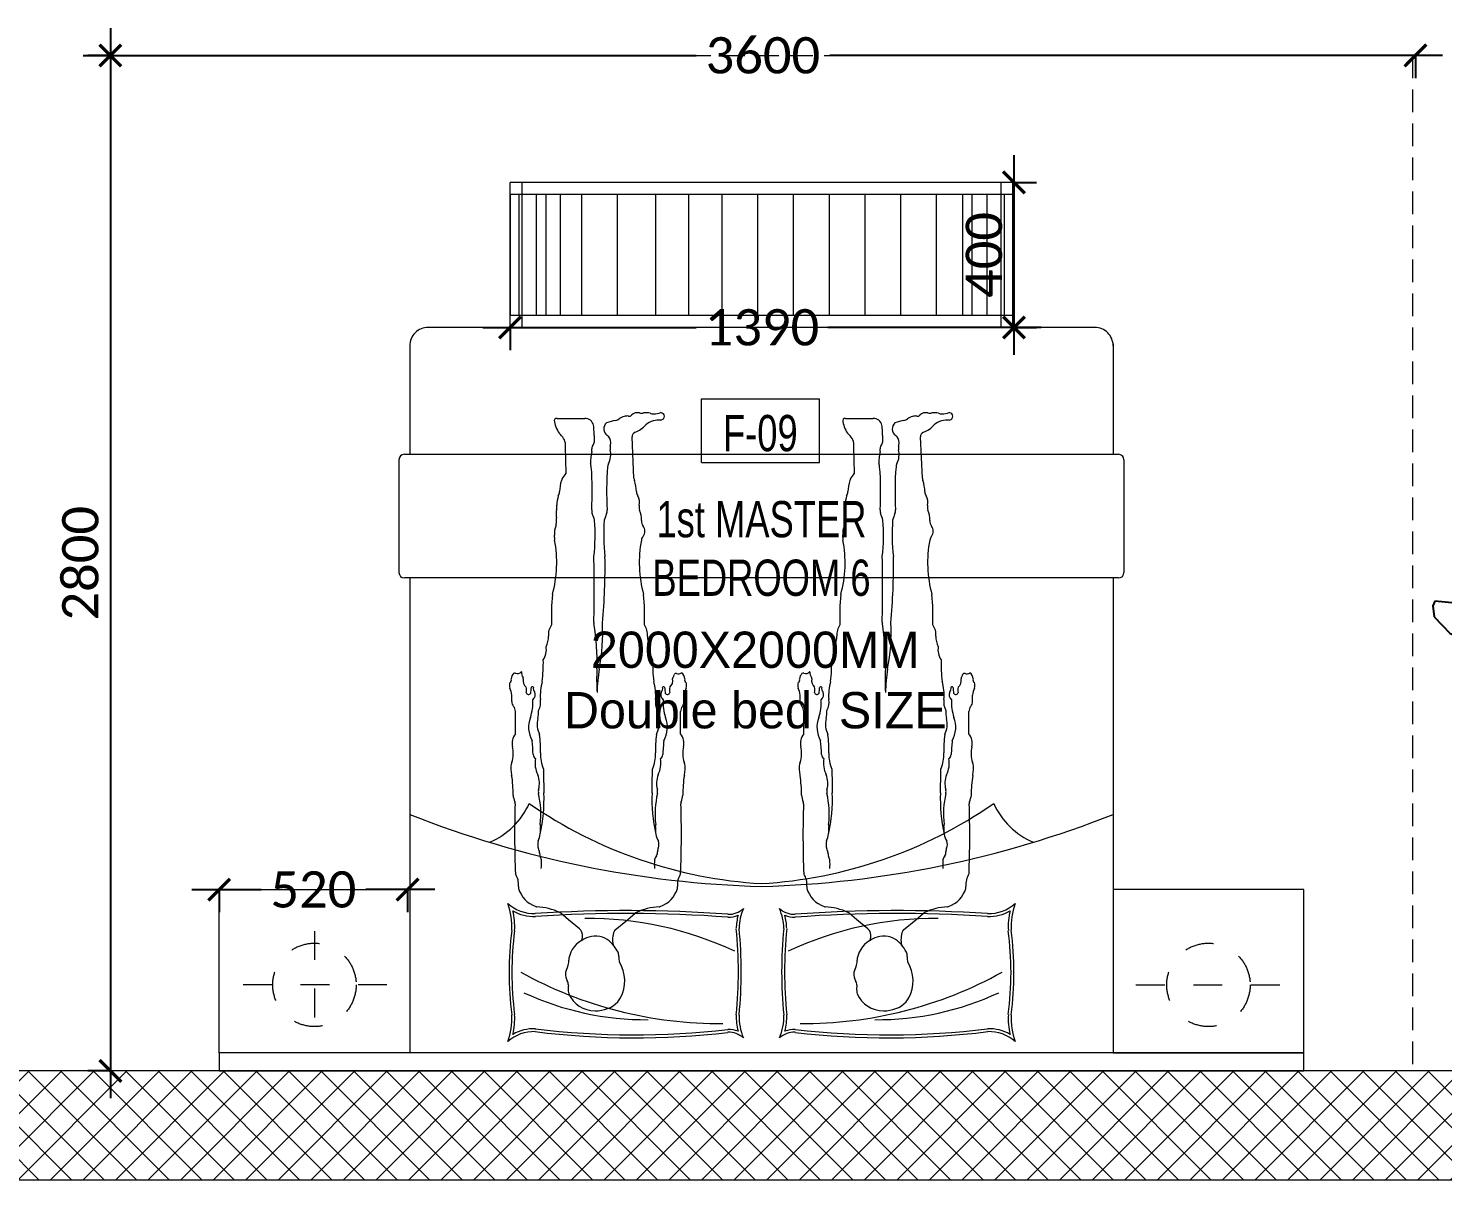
# Model space of a CAD drawing. Header units: millimetres. Extents: x -18512 to 101824, y -95768 to 52898.
# Drawn here: x 70723 to 74625, y -63282 to -60107 of the extents above; entities that cross this region are included whole.
import ezdxf

# ---------------------------------------------------------------- set-up
doc = ezdxf.new("R2010")
doc.units = ezdxf.units.MM
doc.header["$LTSCALE"] = 25
doc.header["$PDMODE"] = 3
doc.linetypes.add('Dash', pattern=[6.35, 3.175, -3.175])
doc.linetypes.add('DASHED', pattern=[0.75, 0.5, -0.25])
doc.layers.get('0').update_dxf_attribs({"color": 254, "lineweight": 0})
doc.layers.get('Defpoints').update_dxf_attribs({"lineweight": 0})
for name, color, linetype, lineweight in [('_FW_FUR_FIXED', 62, 'Continuous', 0), ('_FW_FUR_LOOSE', 132, 'Continuous', 0), ('_FW_NOTES', 252, 'Continuous', 0), ('A-AREA-IDEN', 2, 'Continuous', 9), ('hatch', 252, 'Continuous', 0), ('I-WALL', 2, 'Continuous', 9)]:
    doc.layers.add(name, color=color, linetype=linetype, lineweight=lineweight)
doc.layers.add('AR WALL HATCH', color=8, linetype='Continuous')
doc.layers.add('WD-PEOPLE', color=8, linetype='Continuous')
doc.styles.add('Arial Narrow_4', font='fi_9001f.ttf', dxfattribs={"width": 0.75, "height": 147.492401})
doc.styles.add('Century Gothic', font='GOTHIC.TTF')
doc.styles.add('FW_Calibri', font='calibri.ttf')
doc.dimstyles.new('1-50', dxfattribs={"dimscale": 50, "dimtxt": 2, "dimasz": 1.2, "dimexe": 1.25, "dimexo": 0.625, "dimtad": 1, "dimdec": 0, "dimtxsty": 'FW_Calibri', "dimblk": 'ARCHTICK', "dimcen": 2.5, "dimdle": 1.5, "dimadec": 0, "dimazin": 0, "dimtfac": 1, "dimtdec": 0, "dimtmove": 0, "dimatfit": 3, "dimfxl": 6, "dimfxlon": 1, "dimarcsym": 0})

# ---------------------------------------------------------------- blocks, each defined once
blk = doc.blocks.new('M_NAGA Room Tag - Room Tag-1756429-FIRST FLOOR PLAN')
at = {"layer": 'A-AREA-IDEN'}
for p, q in [((-3.25, 1.75), (-3.25, -1.75)), ((-3.25, 1.75), (3.25, 1.75)), ((3.25, 1.75), (3.25, -1.75)), ((-3.25, -1.75), (3.25, -1.75))]:
    blk.add_line(p, q, dxfattribs=at)
blk = doc.blocks.new('A$C07DF32FA')
for p, q in [((0.3137, 0.5764), (0.3363, 0.6595)), ((0.3363, 0.6595), (0.3476, 0.6595)), ((0.3476, 0.6595), (0.3702, 0.6476)), ((0.3702, 0.6476), (0.3927, 0.6001)), ((0.1039, 0.5663), (0.1265, 0.6257)), ((0.1265, 0.6257), (0.1377, 0.6257)), ((0.1377, 0.6257), (0.1603, 0.6138)), ((0.1603, 0.6138), (0.1828, 0.5663)), ((0.3927, 0.6001), (0.3926, 0.517)), ((0.1151, 0.5188), (0.1039, 0.5663)), ((0.1828, 0.5663), (0.1828, 0.5069)), ((0.3249, 0.5052), (0.3137, 0.5764)), ((0.3588, 0.5526), (0.3249, 0.5052)), ((0.3926, 0.517), (0.3588, 0.5526)), ((0.1088, 0.5281), (0.0951, 0.5047)), ((0.1088, 0.5281), (0.1462, 0.5319)), ((0.149, 0.5425), (0.1151, 0.5188)), ((0.1462, 0.5319), (0.1526, 0.5286)), ((0.1828, 0.5069), (0.149, 0.5425)), ((0.1526, 0.5286), (0.175, 0.5158)), ((0.1821, 0.5196), (0.1697, 0.423)), ((0.175, 0.5158), (0.1861, 0.5118)), ((0.3235, 0.5319), (0.3048, 0.5097)), ((0.3909, 0.5294), (0.3235, 0.5319)), ((0.3909, 0.5294), (0.4088, 0.5181)), ((0.412, 0.4932), (0.4057, 0.522)), ((0.0951, 0.5047), (0.0956, 0.4779)), ((0.1943, 0.4934), (0.1861, 0.5118)), ((0.2006, 0.4453), (0.1943, 0.4934)), ((0.3031, 0.4997), (0.2999, 0.4485)), ((0.3048, 0.5141), (0.3014, 0.4936)), ((0.3926, 0.3453), (0.4136, 0.4991)), ((0.0956, 0.4779), (0.0901, 0.4693)), ((0.0901, 0.4693), (0.0901, 0.4522)), ((0.0901, 0.4522), (0.0901, 0.4351)), ((0.3966, 0.3108), (0.3877, 0.482)), ((0.0901, 0.4351), (0.0968, 0.4193)), ((0.0968, 0.4193), (0.0968, 0.3907)), ((0.1136, 0.3265), (0.1169, 0.4355)), ((0.2119, 0.3627), (0.2006, 0.4453)), ((0.2678, 0.3362), (0.3048, 0.4329)), ((0.2999, 0.4485), (0.2838, 0.378)), ((0.0968, 0.3907), (0.0968, 0.3754)), ((0.2152, 0.3558), (0.2024, 0.3911)), ((0.2878, 0.2144), (0.319, 0.4074)), ((0.4496, 0.4137), (0.4271, 0.4018)), ((0.4271, 0.4018), (0.4496, 0.3899)), ((0.4948, 0.4018), (0.4496, 0.4137)), ((0.4496, 0.3899), (0.4835, 0.378)), ((0.506, 0.3068), (0.4948, 0.4018)), ((0.0968, 0.3754), (0.1035, 0.354)), ((0.1932, 0.3702), (0.2338, 0.3172)), ((0.2268, 0.3156), (0.2133, 0.3588)), ((0.427, 0.3781), (0.4157, 0.3425)), ((0.4383, 0.3662), (0.427, 0.3781)), ((0.4383, 0.3543), (0.4383, 0.3662)), ((0.4835, 0.378), (0.4609, 0.3424)), ((0.1035, 0.354), (0.1048, 0.3417)), ((0.1048, 0.3417), (0.1085, 0.3058)), ((0.2709, 0.3396), (0.265, 0.314)), ((0.3899, 0.1792), (0.3926, 0.3453)), ((0.4157, 0.3425), (0.4608, 0.2949)), ((0.4609, 0.3424), (0.4383, 0.3543)), ((0.1085, 0.3058), (0.1036, 0.2815)), ((0.1457, 0.2958), (0.1315, 0.2888)), ((0.2043, 0.3099), (0.1457, 0.2958)), ((0.2075, 0.2986), (0.2043, 0.3099)), ((0.2057, 0.3048), (0.2241, 0.3154)), ((0.2116, 0.2738), (0.2075, 0.2986)), ((0.2241, 0.3154), (0.2574, 0.3175)), ((0.2574, 0.3175), (0.2744, 0.3097)), ((0.2744, 0.3097), (0.3, 0.2798)), ((0.4495, 0.2949), (0.4833, 0.2355)), ((0.4721, 0.2831), (0.4495, 0.2949)), ((0.4608, 0.2949), (0.4834, 0.2949)), ((0.4834, 0.2949), (0.506, 0.3068)), ((0.506, 0.3186), (0.4947, 0.283)), ((0.5736, 0.2236), (0.506, 0.3186)), ((0.1337, 0.2834), (0.0505, 0.2578)), ((0.0734, 0.2698), (0.0553, 0.2568)), ((0.1025, 0.2778), (0.0734, 0.2698)), ((0.1285, 0.2798), (0.1025, 0.2778)), ((0.1036, 0.2815), (0.1036, 0.2737)), ((0.1315, 0.2888), (0.1285, 0.2798)), ((0.2281, 0.2407), (0.2116, 0.2738)), ((0.229, 0.2614), (0.2196, 0.2578)), ((0.2339, 0.2607), (0.229, 0.2614)), ((0.2446, 0.2557), (0.2339, 0.2607)), ((0.2388, 0.2243), (0.2347, 0.2603)), ((0.2458, 0.2771), (0.2488, 0.2812)), ((0.2463, 0.2727), (0.2458, 0.2771)), ((0.2542, 0.2601), (0.2463, 0.2727)), ((0.2555, 0.2849), (0.2485, 0.2691)), ((0.2488, 0.2812), (0.2539, 0.2853)), ((0.2645, 0.2827), (0.2539, 0.2853)), ((0.2542, 0.2601), (0.2617, 0.2548)), ((0.278, 0.2735), (0.2645, 0.2827)), ((0.2879, 0.2642), (0.278, 0.2735)), ((0.2885, 0.2621), (0.2879, 0.2642)), ((0.2885, 0.2621), (0.2952, 0.2626)), ((0.3, 0.2714), (0.2952, 0.2626)), ((0.3, 0.2798), (0.3, 0.2714)), ((0.367, 0.2402), (0.3749, 0.2659)), ((0.4947, 0.283), (0.4721, 0.2831)), ((0.0302, 0.2497), (0.0021, 0.1966)), ((0.0553, 0.2568), (0.0302, 0.2497)), ((0.1777, 0.2241), (0.1976, 0.2349)), ((0.1976, 0.2349), (0.2281, 0.2407)), ((0.2454, 0.2549), (0.2388, 0.2243)), ((0.2509, 0.2493), (0.2446, 0.2557)), ((0.2546, 0.246), (0.2509, 0.2493)), ((0.2593, 0.246), (0.2546, 0.246)), ((0.2609, 0.247), (0.2593, 0.246)), ((0.2617, 0.2548), (0.2609, 0.247)), ((0.3605, 0.1921), (0.367, 0.2402)), ((0.4833, 0.2355), (0.5059, 0.2355)), ((0.5059, 0.2355), (0.4946, 0.2237)), ((0.0021, 0.1966), (0, 0.1554)), ((0.0793, 0.2222), (0.0889, 0.1988)), ((0.0889, 0.1988), (0.085, 0.1784)), ((0.0891, 0.1994), (0.1413, 0.2126)), ((0.1086, 0.2043), (0.1074, 0.1901)), ((0.1413, 0.2126), (0.1777, 0.2241)), ((0.3765, 0.1953), (0.2933, 0.1986)), ((0.4374, 0.1953), (0.3765, 0.1953)), ((0.4918, 0.1696), (0.4374, 0.1953)), ((0.4946, 0.2237), (0.472, 0.2118)), ((0.472, 0.2118), (0.472, 0.1881)), ((0.5509, 0.1049), (0.5848, 0.1998)), ((0.5848, 0.1998), (0.5736, 0.2236)), ((0.0722, 0.1764), (0.0498, 0.1572)), ((0.053, 0.1284), (0.0819, 0.17)), ((0.067, 0.1719), (0.0682, 0.1502)), ((0.0883, 0.1796), (0.0722, 0.1764)), ((0.0783, 0.1911), (0.0811, 0.1706)), ((0.0811, 0.1706), (0.0801, 0.1667)), ((0.0819, 0.17), (0.1459, 0.1603)), ((0.085, 0.1784), (0.085, 0.1648)), ((0.1331, 0.1603), (0.0883, 0.1796)), ((0.1074, 0.1901), (0.1093, 0.1716)), ((0.1093, 0.1716), (0.1113, 0.1667)), ((0.1812, 0.1859), (0.1331, 0.1603)), ((0.1459, 0.1603), (0.2067, 0.1763)), ((0.2132, 0.1891), (0.1812, 0.1859)), ((0.242, 0.1891), (0.2132, 0.1891)), ((0.3157, 0.1762), (0.3926, 0.1793)), ((0.3926, 0.1793), (0.4374, 0.1697)), ((0.4374, 0.1697), (0.5238, 0.1183)), ((0.472, 0.1881), (0.4945, 0.1524)), ((0.5142, 0.1408), (0.4918, 0.1696)), ((0, 0.1554), (0.006, 0.0972)), ((0.0146, 0.1604), (0.005, 0.1252)), ((0.0338, 0.138), (0.0242, 0.1124)), ((0.0498, 0.1572), (0.0338, 0.138)), ((0.4945, 0.1524), (0.5284, 0.1524)), ((0.5238, 0.1056), (0.5142, 0.1408)), ((0.5284, 0.1524), (0.5509, 0.1049)), ((0.005, 0.1252), (0.0049, 0.0932)), ((0.0242, 0.1124), (0.0177, 0.0675)), ((0.0242, 0.1028), (0.053, 0.1284)), ((0.0433, 0.0771), (0.0242, 0.1028)), ((0.5238, 0.1183), (0.5078, 0.0767)), ((0.5202, 0.0592), (0.5479, 0.1197)), ((0.5237, 0.0735), (0.5238, 0.1056)), ((0.0049, 0.0932), (0.0181, 0.0702)), ((0.0177, 0.0675), (0.0177, 0.0419)), ((0.0689, 0.0418), (0.0433, 0.0771)), ((0.4821, 0.0735), (0.4597, 0.0383)), ((0.5078, 0.0767), (0.4821, 0.0735)), ((0.5173, 0.0479), (0.5237, 0.0735)), ((0.0177, 0.0419), (0.0337, 0.0291)), ((0.0977, 0.029), (0.0689, 0.0418)), ((0.4084, 0.0288), (0.4661, 0.0447)), ((0.4136, 0.0302), (0.4821, 0.0351)), ((0.4661, 0.0447), (0.4661, 0.0484)), ((0.4821, 0.0351), (0.5173, 0.0479)), ((0.0337, 0.0291), (0.0977, 0.0002)), ((0.1361, 0.0098), (0.0977, 0.029)), ((0.0977, 0.0002), (0.1714, 0.0097)), ((0.2291, 0.0065), (0.1361, 0.0098)), ((0.2258, 0.0033), (0.3123, 0)), ((0.3123, 0), (0.3796, 0.0096)), ((0.3796, 0.0096), (0.4084, 0.0288))]:
    blk.add_line(p, q)
at = {"extrusion": (0, 0, -1)}
blk.add_ellipse((0.2701, 0.1048), major_axis=(-0.0001, -0.095), ratio=0.712524, dxfattribs=at)
blk = doc.blocks.new('A$C0c84bc15')
for p, q in [((200.3, 1518.3), (165.7, 1488.2)), ((300.2, 1515), (331, 1488.2)), ((165.7, 1488.2), (143.9, 1468.9)), ((331, 1488.2), (352.7, 1468.9))]:
    blk.add_line(p, q)
for points in [[(256.4, 1755.5, 0.21324), (192.4, 1729.4, 0.260901), (182.5, 1624.8, -0.171743), (190.2, 1595.9, 0.122626), (192.2, 1584, 0.153904), (228.8, 1542, 0.222767), (287.9, 1545.2, 0.229331), (329.9, 1600.9, 0.060479), (330.3, 1607, -0.134542), (336.6, 1635.2, 0.110734), (339.5, 1645.8, 0.137301), (334.5, 1667.6, -0.134549), (331.4, 1680.5, 0.016245), (331.5, 1697.7, 0.088694), (329.7, 1706.3, 0.307171), (256.4, 1755.5, 7.502039)], [(1.6, 791.9, -0.318953), (5.1, 781.2, 0.215164), (14.7, 763.4, -0.296863), (27.9, 765.7, 0.467133), (34.8, 769.2, -0.089745), (38.3, 777.5, 0.19589), (39.1, 781.2, -0.255112), (47.1, 806.1, 0.168599), (47, 821, -0.752837), (59.8, 823.3, -0.031674), (61, 807.9, 0.791616), (67.1, 806.2, -0.253609), (70.9, 819.9, 0.33583), (65.4, 842.5, 0.097122), (59, 894.8, -0.217967), (63.9, 963, 0.007695), (66.7, 1003.6, -0.234228), (73.3, 1015.3, -0.164752), (79.9, 1062.9, 0.153226), (81.9, 1105.8, -0.118824), (81.7, 1117.5, 0.081426), (86.6, 1208.8, -0.066527), (86.8, 1215.4, 0.172472), (78.8, 1258.1, -0.17395), (79.5, 1277.8, 0.116388), (81.2, 1289.1, -0.18598), (84.7, 1300.8, 0.130792), (89.6, 1312.7, 0.068092), (89.6, 1338.3, -2.644337)], [(462.4, 761.1, 0.171312), (458.3, 777.5, -0.19589), (457.6, 781.2, 0.255112), (449.5, 806.1, -0.168599), (449.7, 821, 0.752837), (436.9, 823.3, 0.031674), (435.7, 807.9, -0.791616), (429.5, 806.2, 0.253609), (425.7, 819.9, -0.33583), (431.3, 842.5, -0.097122), (437.7, 894.8, 0.217967), (432.7, 963, -0.007695), (430, 1003.6, 0.234228), (423.3, 1015.3, 0.164752), (416.8, 1062.9, -0.153226), (414.7, 1105.8, 0.118824), (415, 1117.5, -0.081426), (410.1, 1208.8, 0.066527), (409.9, 1215.4, -0.134973), (415.9, 1257.1, 0.094817), (416.6, 1274.6, 0.049922), (415.4, 1279.5, -0.0327), (413.3, 1286.5, 0.050204), (412.3, 1291.4, -0.066284), (411.7, 1294.7, 0.079975), (410.1, 1302.5, -0.03549), (407, 1312.7, -0.068092), (407.1, 1338.3)], [(86.4, 1237.4, -0.059879), (96.9, 1115.9, 0.009327), (96, 1046.9, 0.120505), (87.5, 998.7, -0.037909), (84.5, 944.9, 0.167257), (79.6, 897.9, -0.06691), (81.5, 874.1, -0.168165), (86.8, 841.8, 0.08251), (92.1, 788.8, -0.03147), (95.1, 725.8, -0.183672), (102.9, 687.5, -0.112749), (109.6, 656, 0.182228), (118.3, 623.3, 0.035026), (120.5, 533.7, -0.110572), (126.7, 374, -0.118572), (122, 363.3, 0.335344), (121.8, 333.1, -0.172178), (126.7, 317.1, 0.101641), (131.7, 286.2, -0.148682), (132.7, 271.7, 0.193842), (137, 244.6, -0.133217), (140.5, 232, 0.080007), (146.1, 199.6, -0.071364), (147.4, 192.7), (152.7, 71.4, -0.313382), (144.1, 57.8, 0.120982), (114.2, 35.5, -0.104021), (93.8, 24.4, -0.081996), (71.9, 21.7, 0.901497), (71.9, 0, -0.065645), (92.8, 3.5, -0.093212), (102, 2.1, 0.139159), (121.1, 0.9, -0.114551), (132.4, 0.8, 0.276686), (154.2, 7.5, -0.445724)], [(410.2, 1237.4, 0.059879), (399.8, 1115.9, -0.009327), (400.7, 1046.9, -0.120505), (409.2, 998.7, 0.037909), (412.1, 944.9, -0.167257), (417, 897.9, 0.06691), (415.1, 874.1, 0.168165), (409.8, 841.8, -0.08251), (404.5, 788.8, 0.03147), (401.5, 725.8, 0.183672), (393.7, 687.5, 0.112749), (387.1, 656, -0.182228), (378.4, 623.3, -0.035026), (376.1, 533.7, 0.110572), (370, 374, -0.06267), (370.1, 366.2, 0.061998), (370.1, 360, -0.13572), (366.5, 333.1, -0.070646), (365.6, 326.4, 0.063145), (364.9, 308.9, -0.0308), (365.1, 289.6, -0.05642), (364.2, 284.1, 0.12596), (363.9, 271.7, -0.054273), (359.7, 244.6, 0.133217), (356.1, 232, -0.080007), (350.6, 199.6, -0.195886), (348.5, 194.6, 0.01059), (337.6, 178.1), (339.1, 99)], [(6.3, 1064.7, 0.01408), (4.2, 1049.3, 0.106102), (6.7, 1026.3, -0.138052), (8.7, 980.5, 0.226385), (16.9, 942.9), (16.9, 877.7, -0.160907), (11.9, 862.5, 0.160907), (7, 847.6), (7, 828.9, 0.543944)], [(490.4, 1064.7, -0.01408), (492.4, 1049.3, -0.106102), (490, 1026.3, 0.138052), (488, 980.5, -0.226385), (479.8, 942.9), (479.8, 877.7, 0.160907), (484.8, 862.5, -0.160907), (489.7, 847.6), (489.7, 828.9, -0.543944)], [(7, 828.9, -0.038032), (1.6, 808.8, 0.186797), (1.6, 791.9, 0.50887)], [(154.2, 7.5, -0.261434), (162.6, 10.3, 0.125667), (175, 11.2, 0.078908), (189.2, 18.4, -0.107406), (198.9, 22.7, 0.037466), (224.4, 30, 0.451284), (222.2, 67.4, -0.236247), (212.6, 87.6, -0.048403), (213.9, 98.4, 0.106944), (213.9, 108.9, -0.167628), (218.9, 150.4, 0.094179), (221.3, 159.4, 0.034298), (222.5, 285.8, -0.111049), (224.2, 296.7, 0.028473), (230.7, 315.7, 0.046339), (228.7, 422.7, -0.027468), (236, 617.1, -0.063109), (245, 752.1, 0.030979), (250.8, 821.5, -6.13413)], [(260.4, 45.2, -0.046599), (258.7, 67.4, 0.035844), (259.3, 87.6, -0.141344), (263.4, 98.4, 0.191363), (265.6, 106.2, -0.074948), (265.9, 113.7, 0.045236), (269.6, 150.4, -0.094179), (267.1, 159.4, -0.034298), (266, 285.8, 0.111049), (264.3, 296.7, -0.028473), (257.8, 315.7, -0.046339), (259.8, 422.7, -0.010856), (259.9, 614.8, 0.045573), (259.6, 619.3, -0.04859), (251.2, 752.1, 0.032537), (250.8, 821.2)], [(489.7, 828.9, 0.038032), (495.1, 808.8, -0.186797), (495.1, 791.9, -0.50887)], [(495.1, 791.9, 0.318953), (491.5, 781.2, -0.174445), (484.8, 766, -0.30568), (479.3, 764.8, 0.324131), (463.4, 760.8, 0.383292)], [(339.1, 99, 0.230981), (353.7, 64.6, -0.132992), (370.1, 26.7, -0.619887), (362.7, 17.1), (285.4, 17.1, -0.351459), (261, 36.7, -0.078247), (260.4, 45.2, 0.046761)]]:
    blk.add_lwpolyline(points, format="xyb")
for centre, radius, start, end in [((134.7, 1547), 72.7, 340.2822, 11.8211), ((329.3, 1534.6), 37.8, 157.9107, 183.3191), ((193.7, 1525.8), 10, 310.9538, 340.2822), ((316.5, 1533.9), 25, 183.3191, 229.0462), ((64.4, 1629.1), 179.3, 274.0196, 295.4985), ((137.3, 1476.3), 10, 295.4985, 311.7262), ((359.4, 1476.3), 10, 228.2738, 244.5015), ((432.3, 1629.1), 179.3, 244.5015, 265.9804), ((101.3, 1376.3), 78.2, 110.2458, 165.2073), ((77.7, 1440.3), 10, 94.0196, 110.2458), ((419, 1440.3), 10, 69.7542, 85.9804), ((395.4, 1376.3), 78.2, 14.7927, 69.7542), ((-32.6, 1384.5), 58.2, 328.0084, 6.2192), ((40.2, 1392.4), 15, 165.2073, 186.2192), ((456.5, 1392.4), 15, 353.7808, 14.7927), ((529.2, 1384.5), 58.2, 173.7808, 211.9916), ((3134, 1239.9), 3119.4, 177.9097, 181.6898), ((-2637.4, 1239.9), 3119.4, 358.3102, 2.0903), ((-301.3, 1114.6), 311.6, 350.7795, 1.4379), ((108.2, 1108.7), 99, 160.1116, 172.0387), ((1, 1147.5), 15, 340.1116, 1.6898), ((495.6, 1147.5), 15, 178.3102, 199.8884), ((388.4, 1108.7), 99, 7.9613, 19.8884), ((797.9, 1114.6), 311.6, 178.5621, 189.2205), ((463, 761.1), 0.567, 168.4337, 322.3114)]:
    blk.add_arc(centre, radius, start, end)
blk = doc.blocks.new('_ArchTick')
at = {"color": 0, "linetype": 'ByBlock', "const_width": 0.15}
blk.add_lwpolyline([(-0.5, -0.5), (0.5, 0.5)], dxfattribs=at)
blk = doc.blocks.new('*D481')
at = {"layer": 'Defpoints', "color": 0, "transparency": 16777216}
for p in [(70949.6, -60182.4), (74549.7, -60182.4), (74549.7, -60182.4)]:
    blk.add_point(p, dxfattribs=at)
at = {"layer": 'I-WALL', "color": 0, "lineweight": -2, "transparency": 16777216}
for p, q in [((70874.6, -60182.4), (72565.4, -60182.4)), ((70949.6, -60182.4), (70949.6, -60244.9)), ((74624.7, -60182.4), (72933.9, -60182.4)), ((74549.7, -60182.4), (74549.7, -60244.9))]:
    blk.add_line(p, q, dxfattribs=at)
at = {"layer": 'I-WALL', "color": 0, "lineweight": -2, "transparency": 16777216, "xscale": 59.99999999999995, "yscale": 59.99999999999995, "zscale": 59.99999999999995, "rotation": 180}
blk.add_blockref('_ArchTick', (70949.6, -60182.4), dxfattribs=at)
at = {"layer": 'I-WALL', "color": 0, "lineweight": -2, "transparency": 16777216, "xscale": 59.99999999999995, "yscale": 59.99999999999995, "zscale": 59.99999999999995}
blk.add_blockref('_ArchTick', (74549.7, -60182.4), dxfattribs=at)
at = {"layer": 'I-WALL', "color": 0, "transparency": 16777216, "insert": (72749.6, -60182.4), "char_height": 100, "attachment_point": 5, "style": 'FW_Calibri'}
blk.add_mtext('3600', dxfattribs=at)
blk = doc.blocks.new('*D482')
at = {"layer": 'Defpoints', "color": 0, "transparency": 16777216}
for p in [(70949.6, -60182.4), (70949.6, -62982.4), (70949.6, -62982.4)]:
    blk.add_point(p, dxfattribs=at)
at = {"layer": 'I-WALL', "color": 0, "lineweight": -2, "transparency": 16777216}
for p, q in [((70949.6, -60107.4), (70949.6, -63057.4)), ((70949.6, -60182.4), (70887.1, -60182.4)), ((70949.6, -62982.4), (70887.1, -62982.4))]:
    blk.add_line(p, q, dxfattribs=at)
at = {"layer": 'I-WALL', "color": 0, "lineweight": -2, "transparency": 16777216, "xscale": 59.99999999999995, "yscale": 59.99999999999995, "zscale": 59.99999999999995}
for p, rotation in [((70949.6, -60182.4), 90), ((70949.6, -62982.4), 270)]:
    blk.add_blockref('_ArchTick', p, dxfattribs=dict(at, rotation=rotation))
at = {"layer": 'I-WALL', "color": 0, "transparency": 16777216, "insert": (70867.1, -61582.4), "char_height": 100, "attachment_point": 5, "rotation": 90, "style": 'FW_Calibri'}
blk.add_mtext('2800', dxfattribs=at)
blk = doc.blocks.new('*D483')
at = {"layer": 'Defpoints', "color": 0, "transparency": 16777216}
for p in [(72052.1, -60932.4), (73442.2, -60932.4), (73442.2, -60932.4)]:
    blk.add_point(p, dxfattribs=at)
at = {"layer": 'I-WALL', "color": 0, "lineweight": -2, "transparency": 16777216}
for p, q in [((71977.1, -60932.4), (72565.6, -60932.4)), ((72052.1, -60932.4), (72052.1, -60994.9)), ((73517.2, -60932.4), (72928.7, -60932.4)), ((73442.2, -60932.4), (73442.2, -60994.9))]:
    blk.add_line(p, q, dxfattribs=at)
at = {"layer": 'I-WALL', "color": 0, "lineweight": -2, "transparency": 16777216, "xscale": 59.99999999999995, "yscale": 59.99999999999995, "zscale": 59.99999999999995, "rotation": 180}
blk.add_blockref('_ArchTick', (72052.1, -60932.4), dxfattribs=at)
at = {"layer": 'I-WALL', "color": 0, "lineweight": -2, "transparency": 16777216, "xscale": 59.99999999999995, "yscale": 59.99999999999995, "zscale": 59.99999999999995}
blk.add_blockref('_ArchTick', (73442.2, -60932.4), dxfattribs=at)
at = {"layer": 'I-WALL', "color": 0, "transparency": 16777216, "insert": (72747.1, -60932.4), "char_height": 100, "attachment_point": 5, "style": 'FW_Calibri'}
blk.add_mtext('1390', dxfattribs=at)
blk = doc.blocks.new('*D484')
at = {"layer": 'Defpoints', "color": 0, "transparency": 16777216}
for p in [(73439.2, -60532.4), (73442.2, -60932.4), (73442.2, -60932.4)]:
    blk.add_point(p, dxfattribs=at)
at = {"layer": 'I-WALL', "color": 0, "lineweight": -2, "transparency": 16777216}
for p, q in [((73442.2, -60457.4), (73442.2, -61007.4)), ((73442.2, -60532.4), (73504.7, -60532.4)), ((73442.2, -60932.4), (73504.7, -60932.4))]:
    blk.add_line(p, q, dxfattribs=at)
at = {"layer": 'I-WALL', "color": 0, "lineweight": -2, "transparency": 16777216, "xscale": 59.99999999999995, "yscale": 59.99999999999995, "zscale": 59.99999999999995}
for p, rotation in [((73442.2, -60532.4), 90), ((73442.2, -60932.4), 270)]:
    blk.add_blockref('_ArchTick', p, dxfattribs=dict(at, rotation=rotation))
at = {"layer": 'I-WALL', "color": 0, "transparency": 16777216, "insert": (73359.7, -60732.4), "char_height": 100, "attachment_point": 5, "rotation": 90, "style": 'FW_Calibri'}
blk.add_mtext('400', dxfattribs=at)
blk = doc.blocks.new('*D485')
at = {"layer": 'Defpoints', "color": 0, "transparency": 16777216}
for p in [(71249.6, -62482.4), (71249.6, -62482.4), (71769.6, -62482.4)]:
    blk.add_point(p, dxfattribs=at)
at = {"layer": 'I-WALL', "color": 0, "lineweight": -2, "transparency": 16777216}
for p, q in [((71174.6, -62482.4), (71365.2, -62482.4)), ((71249.6, -62482.4), (71249.6, -62544.9)), ((71844.6, -62482.4), (71654, -62482.4)), ((71769.6, -62482.4), (71769.6, -62544.9))]:
    blk.add_line(p, q, dxfattribs=at)
at = {"layer": 'I-WALL', "color": 0, "lineweight": -2, "transparency": 16777216, "xscale": 59.99999999999995, "yscale": 59.99999999999995, "zscale": 59.99999999999995, "rotation": 180}
blk.add_blockref('_ArchTick', (71249.6, -62482.4), dxfattribs=at)
at = {"layer": 'I-WALL', "color": 0, "lineweight": -2, "transparency": 16777216, "xscale": 59.99999999999995, "yscale": 59.99999999999995, "zscale": 59.99999999999995}
blk.add_blockref('_ArchTick', (71769.6, -62482.4), dxfattribs=at)
at = {"layer": 'I-WALL', "color": 0, "transparency": 16777216, "insert": (71509.6, -62482.4), "char_height": 100, "attachment_point": 5, "style": 'FW_Calibri'}
blk.add_mtext('520', dxfattribs=at)

msp = doc.modelspace()

# ---------------------------------------------------------------- hatches: boundary and pattern name
at = {"layer": 'AR WALL HATCH', "lineweight": 5}
h = msp.add_hatch(dxfattribs=at)
h.set_pattern_fill('ANSI37', color=256, scale=20, style=0)
h.set_pattern_definition([(45, (59229.075, -102497.31), (-44.90128, 44.90128), []), (135, (59229.075, -102497.31), (-44.90128, -44.90128), [])])
h.paths.add_polyline_path([(70683.1, -62982.4), (74808.1, -62982.4), (74808.1, -63126.9), (75047.1, -63126.9), (75047.1, -63282.4), (70663.1, -63282.4), (70663.1, -62982.4)], flags=0)

# ---------------------------------------------------------------- linework, layer by layer
at = {"layer": '_FW_FUR_FIXED', "color": 9, "linetype": 'DASHED', "ltscale": 5}
msp.add_lwpolyline([(74541.7, -62982.4), (70949.6, -62982.4), (70949.6, -60182.4), (74541.7, -60182.4)], close=True, dxfattribs=at)
at = {"layer": '_FW_FUR_LOOSE'}
for p, q in [((73439.2, -60532.4), (72052.1, -60532.4)), ((72052.1, -60932.4), (72052.1, -60532.4)), ((72084.9, -60532.4), (72084.9, -60932.4)), ((73315, -60532.4), (72176.3, -60532.4)), ((73406.4, -60532.4), (73406.4, -60932.4)), ((73439.2, -60932.4), (73439.2, -60532.4)), ((73439.2, -60565.2), (72052.1, -60565.2)), ((72052.1, -60565.2), (72052.1, -60899.5)), ((72076, -60565.2), (72076, -60899.5)), ((72124.3, -60565.2), (72124.3, -60899.5)), ((72150.6, -60565.2), (72150.6, -60899.5)), ((72190.7, -60565.2), (72190.7, -60899.5)), ((72249.1, -60565.2), (72249.1, -60899.5)), ((72347.7, -60565.2), (72347.7, -60899.5)), ((72453.2, -60565.2), (72453.2, -60899.5)), ((72544.8, -60565.2), (72544.8, -60899.5)), ((72636.4, -60565.2), (72636.4, -60899.5)), ((72734.9, -60565.2), (72734.9, -60899.5)), ((72734.9, -60565.2), (72734.9, -60899.5)), ((72833.5, -60565.2), (72833.5, -60899.5)), ((72932, -60565.2), (72932, -60899.5)), ((73030.6, -60565.2), (73030.6, -60899.5)), ((73129.1, -60565.2), (73129.1, -60899.5)), ((73227.7, -60565.2), (73227.7, -60899.5)), ((73300.6, -60565.2), (73300.6, -60899.5)), ((73326.2, -60565.2), (73326.2, -60899.5)), ((73367, -60565.2), (73367, -60899.5)), ((73415.3, -60565.2), (73415.3, -60899.5)), ((73439.2, -60565.2), (73439.2, -60899.5)), ((73439.2, -60899.5), (72052.1, -60899.5)), ((73665, -60932.4), (71826.2, -60932.4)), ((73439.2, -60932.4), (72052.1, -60932.4)), ((71775.6, -60982.9), (71775.6, -61282.1)), ((73715.6, -60976.8), (73715.6, -61282.1)), ((71760.6, -61282.1), (73730.6, -61282.1)), ((71745.6, -61297.1), (71745.6, -61608.1)), ((73745.6, -61297.1), (73745.6, -61608.1)), ((73730.6, -61623.1), (71760.6, -61623.1)), ((71775.6, -61623.1), (71775.6, -62932.4)), ((71775.6, -61623.1), (71775.6, -62932.4)), ((73715.6, -61623.1), (73715.6, -62932.4)), ((73715.6, -62932.4), (71775.6, -62932.4)), ((73566.9, -62932.4), (71924.4, -62932.4))]:
    msp.add_line(p, q, dxfattribs=at)
for points in [[(71775.6, -62482.4), (71775.6, -62932.4), (71249.6, -62932.4), (71249.6, -62482.4)], [(73715.6, -62482.4), (73715.6, -62932.4), (74241.7, -62932.4), (74241.7, -62482.4)], [(71249.6, -62932.4), (71249.6, -62982.4), (74241.7, -62982.4), (74241.7, -62932.4)]]:
    msp.add_lwpolyline(points, close=True, dxfattribs=at)
for centre, radius, start, end in [((71825.9, -60982.6), 50.2, 89.5765, 180.359), ((73665.4, -60982.6), 50.2, 359.641, 90.4235), ((71760.6, -61297.1), 15, 90, 180), ((73730.6, -61297.1), 15, 0, 90), ((71760.6, -61608.1), 15, 180, 270), ((73730.6, -61608.1), 15, 270, 0), ((71912.4, -62157.7), 211.4, 293.1946, 335.6514), ((72818.1, -61215.6), 1252.2, 235.2821, 266.6817), ((72673.2, -61215.6), 1252.2, 273.3183, 304.7179), ((73578.9, -62157.7), 211.4, 204.3486, 246.8054), ((72823.3, -59625.3), 2849.5, 248.4295, 268.4393), ((72668, -59625.3), 2849.5, 271.5607, 291.5705), ((72118.7, -62438.5), 110, 228.4161, 271.5527), ((71876.9, -62583.8), 180.1, 356.5245, 20.485), ((72118.7, -62438.5), 118, 240.1487, 271.5527), ((71876.9, -62583.8), 188, 356.5245, 13.2301), ((72373.1, -66424.8), 3884.5, 85.8663, 93.7108), ((72655, -62489.9), 60.6, 268.1988, 312.1405), ((72837.1, -62593.7), 153.2, 157.3977, 178.3923), ((72836.3, -62489.9), 60.6, 227.8595, 271.8012), ((72654.2, -62593.7), 153.2, 1.6077, 22.6023), ((73118.2, -66424.8), 3884.5, 86.2892, 94.1337), ((73372.6, -62438.5), 118, 268.4473, 299.8513), ((73372.6, -62438.5), 110, 268.4473, 311.5839), ((73614.4, -62583.8), 188, 166.7699, 183.4755), ((73614.4, -62583.8), 180.1, 159.515, 183.4755), ((72372.9, -66464.8), 3916.4, 85.9016, 93.6752), ((72268.3, -63506.6), 944.6, 64.6991, 90.6159), ((72655, -62489.9), 68.5, 268.1988, 292.4287), ((72837.1, -62593.7), 161.2, 165.4484, 178.3923), ((72836.3, -62489.9), 68.5, 247.5713, 271.8012), ((72654.2, -62593.7), 161.2, 1.6077, 14.5516), ((73223, -63506.6), 944.6, 89.3841, 115.3009), ((73118.4, -66464.8), 3916.4, 86.3248, 94.0984), ((72961.6, -62711.2), 912.3, 172.668, 187.332), ((72961.6, -62711.2), 904.3, 172.668, 187.332), ((71516.5, -62708.8), 1165.5, 354.1588, 5.8412), ((71516.5, -62708.8), 1173.5, 354.1588, 5.8412), ((73974.8, -62708.8), 1173.5, 174.1588, 185.8412), ((73974.8, -62708.8), 1165.5, 174.1588, 185.8412), ((72529.7, -62711.2), 904.3, 352.668, 7.332), ((72529.7, -62711.2), 912.3, 352.668, 7.332), ((72628, -61726.4), 1125.1, 240.9579, 270.5769), ((72863.3, -61726.4), 1125.1, 269.4231, 299.0421), ((72426.9, -62043.3), 797.8, 245.0545, 270.4323), ((73064.4, -62043.3), 797.8, 269.5677, 294.9455), ((71876.9, -62838.5), 180.1, 339.515, 3.4755), ((71876.9, -62838.5), 188, 346.7699, 3.4755), ((72837.1, -62832.6), 161.2, 178.3923, 194.5516), ((72837.1, -62832.6), 153.2, 178.3923, 202.6023), ((72654.2, -62832.6), 153.2, 337.3977, 1.6077), ((72654.2, -62832.6), 161.2, 345.4484, 1.6077), ((73614.4, -62838.5), 188, 176.5245, 193.2301), ((73614.4, -62838.5), 180.1, 176.5245, 200.485), ((72118.7, -62983.9), 110, 88.4473, 131.5839), ((72118.7, -62983.9), 118, 88.4473, 119.8513), ((72396.8, -60692.6), 2198.6, 262.8108, 276.6938), ((72395.3, -60705.1), 2178.1, 262.7873, 276.7891), ((72655, -62936.4), 68.5, 67.5713, 91.8012), ((72655, -62936.4), 60.6, 47.8595, 91.8012), ((72836.3, -62936.4), 60.6, 88.1988, 132.1405), ((72836.3, -62936.4), 68.5, 88.1988, 112.4287), ((73094.5, -60692.6), 2198.6, 263.3062, 277.1892), ((73096, -60705.1), 2178.1, 263.2109, 277.2127), ((73372.6, -62983.9), 118, 60.1487, 91.5527), ((73372.6, -62983.9), 110, 48.4161, 91.5527)]:
    msp.add_arc(centre, radius, start, end, dxfattribs=at)
at = {"layer": 'hatch', "linetype": 'Dash', "lineweight": 9}
for p, q in [((71512.6, -62596.8), (71512.6, -62881)), ((71712.6, -62745.1), (71312.6, -62745.1)), ((73778.7, -62745.1), (74178.7, -62745.1))]:
    msp.add_line(p, q, dxfattribs=at)
for centre in [(71512.6, -62745.1), (73978.7, -62745.1)]:
    msp.add_circle(centre, 115, dxfattribs=at)
at = {"layer": 'I-WALL'}
for p, q in [((74808.1, -62982.4), (70683.1, -62982.4)), ((67718.1, -63282.4), (76217.1, -63282.4))]:
    msp.add_line(p, q, dxfattribs=at)

# ---------------------------------------------------------------- block references
at = {"layer": '_FW_FUR_FIXED', "color": 9, "linetype": 'DASHED', "ltscale": 5, "xscale": 0.984279887367544, "yscale": 0.9395398924872012, "zscale": 0.8947998976068575, "rotation": 180}
for p in [(72539.1, -61167.1), (73334.6, -61167.1)]:
    msp.add_blockref('A$C0c84bc15', p, dxfattribs=at)
at = {"layer": 'A-AREA-IDEN', "lineweight": 18, "xscale": -49.99999999999998, "yscale": 49.99999999999998, "zscale": 49.99999999999998, "rotation": 180}
msp.add_blockref('M_NAGA Room Tag - Room Tag-1756429-FIRST FLOOR PLAN', (72742.8, -61217), dxfattribs=at)
at = {"layer": 'WD-PEOPLE', "xscale": -1210.856992211345, "yscale": 1210.856992211345, "zscale": 1210.856992211345, "rotation": 68.87918154261591}
msp.add_blockref('A$C07DF32FA', (75494.6, -61594.7), dxfattribs=at)

# ---------------------------------------------------------------- texts
at = {"layer": '_FW_NOTES', "insert": (73478.6, -61771), "char_height": 100, "width": 1500, "attachment_point": 3, "style": 'Century Gothic'}
msp.add_mtext('\\pxqc;2000X2000MM\\PDouble bed  SIZE', dxfattribs=at)
at = {"layer": 'A-AREA-IDEN', "lineweight": 18, "char_height": 100, "width": 889.2, "attachment_point": 8, "line_spacing_factor": 0.968573, "style": 'Arial Narrow_4'}
for s, insert in [('F-09', (72742.5, -61275)), ('1st MASTER\\PBEDROOM 6', (72745.6, -61673.8))]:
    msp.add_mtext(s, dxfattribs=dict(at, insert=insert))

# ---------------------------------------------------------------- dimensions: what is measured, and where the dimension line sits
at = {"layer": 'I-WALL', "color": 1, "true_color": 0xf40b0b}
for base, p1, p2, picture, middle in [((70949.6, -62982.4), (70949.6, -60182.4), (70949.6, -62982.4), '*D482', (70867.1, -61582.4)), ((73442.2, -60932.4), (73439.2, -60532.4), (73442.2, -60932.4), '*D484', (73359.7, -60732.4))]:
    dim = msp.add_linear_dim(base=base, p1=p1, p2=p2, angle=90, dimstyle='1-50', dxfattribs=at)
    dim.commit()
    dim.dimension.update_dxf_attribs({"geometry": picture, "text_midpoint": middle})
for base, p1, p2, picture, middle in [((74549.7, -60182.4), (70949.6, -60182.4), (74549.7, -60182.4), '*D481', (72749.6, -60182.4)), ((73442.2, -60932.4), (72052.1, -60932.4), (73442.2, -60932.4), '*D483', (72747.1, -60932.4)), ((71249.6, -62482.4), (71769.6, -62482.4), (71249.6, -62482.4), '*D485', (71509.6, -62482.4))]:
    dim = msp.add_linear_dim(base=base, p1=p1, p2=p2, angle=180, dimstyle='1-50', dxfattribs=at)
    dim.commit()
    dim.dimension.update_dxf_attribs({"geometry": picture, "text_midpoint": middle, "text_rotation": 270})

doc.saveas('drawing.dxf')
